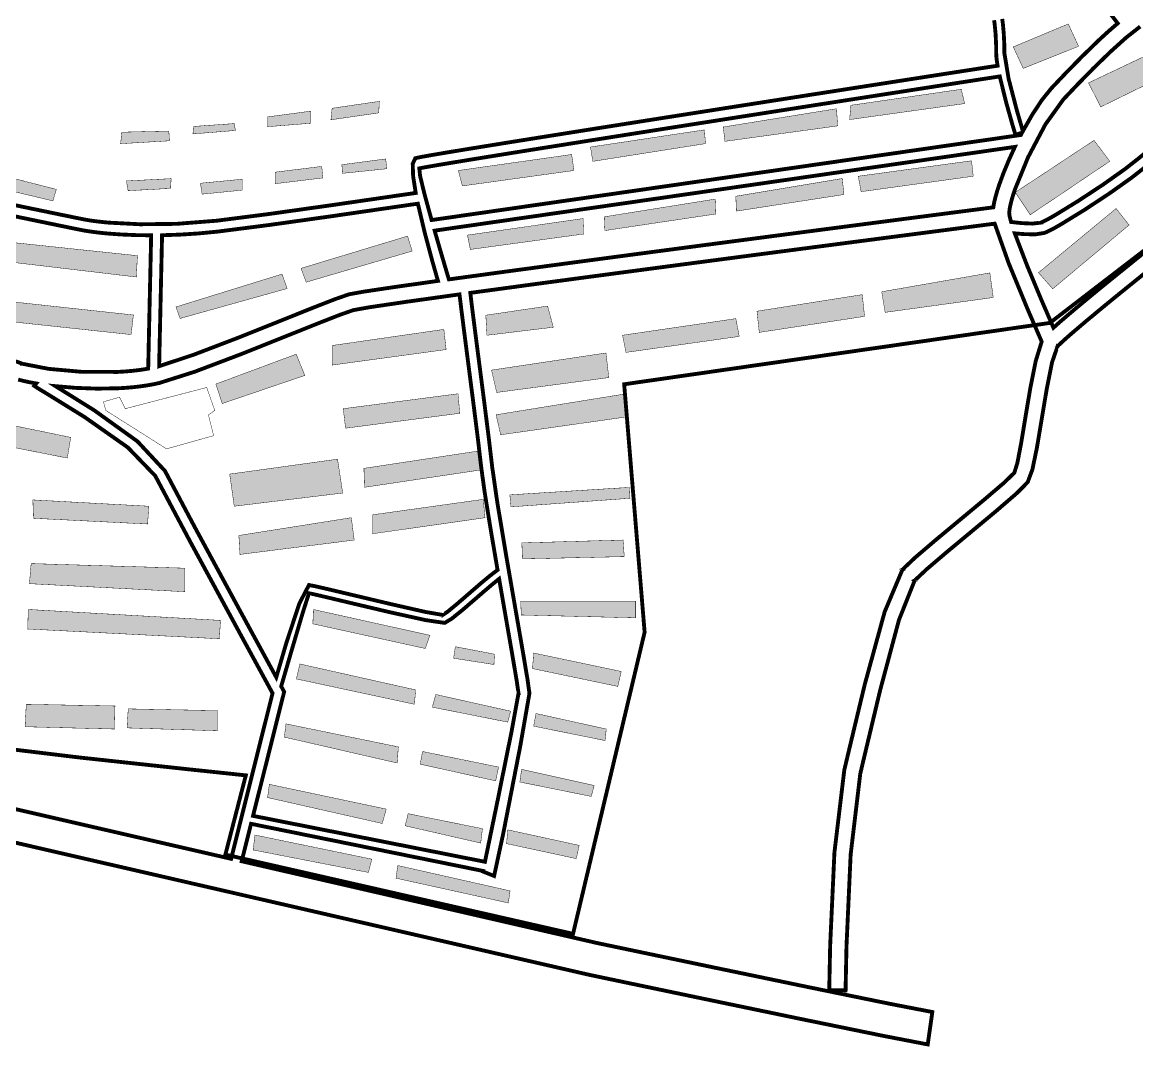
# Model space of a CAD drawing. Extents: x -14.6 to 30.8, y -26 to 29.
# Drawn here: x 15.05 to 23.08, y -18.11 to -10.74 of the extents above; entities that cross this region are included whole.
import ezdxf

# ---------------------------------------------------------------- set-up
doc = ezdxf.new("R2010")
doc.units = 0
doc.header["$LTSCALE"] = 0.000394
doc.linetypes.add('DASHED', pattern=[3e-06, 2e-06, -1e-06])
for name, color, linetype in [('CW_1001', 7, 'CONTINUOUS'), ('CW_1002', 7, 'CONTINUOUS'), ('CW_2001', 7, 'CONTINUOUS'), ('CW_2006', 7, 'CONTINUOUS'), ('CW_2007', 7, 'CONTINUOUS')]:
    doc.layers.add(name, color=color, linetype=linetype)

msp = doc.modelspace()

# ---------------------------------------------------------------- linework, layer by layer
at = {"layer": 'CW_1001', "color": 1, "linetype": 'DASHED', "const_width": 0.02778}
msp.add_lwpolyline([(24.437291, -11.372173), (22.449921, -12.899504), (19.386059, -13.341142), (19.533272, -15.126094), (19.018028, -17.29748), (16.515413, -16.727031), (16.662626, -16.156583), (16.249613, -16.112964), (15.468568, -16.028453), (15.006484, -15.972567)], dxfattribs=at)
at = {"layer": 'CW_1002', "color": 1, "linetype": 'CONTINUOUS', "const_width": 0.007874}
for points in [[(22.108894, -10.722618), (22.110442, -10.7335), (22.111756, -10.743661), (22.118357, -10.814528), (22.121957, -10.888047), (22.123051, -10.958433), (22.123165, -10.958433), (22.123165, -10.958693), (22.153445, -11.14193), (22.213258, -11.371946), (22.256067, -11.51885), (22.324297, -11.398941), (22.393807, -11.293518), (22.461472, -11.210008), (22.562708, -11.103284), (22.68035, -10.983154), (22.804803, -10.862213), (22.850249, -10.82018), (22.895058, -10.780222), (22.938811, -10.742913), (22.881393, -10.667901)], [(14.797602, -12.009598), (15.085206, -12.069367), (15.329663, -12.119989), (15.487815, -12.152311), (15.487992, -12.152346), (15.514204, -12.157259), (15.542255, -12.161881), (15.572024, -12.166169), (15.604105, -12.170184), (15.639357, -12.174009), (15.677717, -12.177614), (15.900816, -12.189277), (16.163443, -12.186285), (16.451917, -12.163756), (16.452744, -12.163661), (16.823276, -12.116159), (17.261213, -12.054543), (17.653504, -11.997484), (17.753266, -11.982892), (17.831997, -11.971444), (17.885638, -11.963815), (17.866837, -11.842044), (17.864114, -11.754283), (17.882335, -11.713961), (17.882795, -11.713807), (17.882917, -11.71376), (17.883224, -11.713606), (17.920054, -11.705489), (18.004247, -11.690372), (18.130921, -11.668992), (18.290819, -11.642742), (18.485409, -11.611241), (18.709614, -11.575272), (19.176355, -11.501033), (19.690609, -11.419831), (20.222022, -11.336335), (20.740243, -11.255211), (21.214917, -11.181127), (21.615691, -11.118749), (21.912213, -11.072746), (22.07413, -11.047783), (22.068747, -11.013654), (22.065315, -10.983699), (22.06411, -10.958693), (22.06411, -10.958433), (22.064224, -10.958433), (22.063155, -10.890854), (22.059631, -10.819831), (22.053165, -10.750811), (22.05172, -10.739398), (22.050319, -10.729169)], [(23.10073, -10.765665), (23.00012, -10.844802), (22.885543, -10.948024), (22.763179, -11.066953), (22.647228, -11.185377), (22.547283, -11.290748), (22.418117, -11.470353), (22.29329, -11.707083), (22.197614, -11.94163), (22.184874, -11.980821), (22.174345, -12.017223), (22.166209, -12.050402), (22.161225, -12.076194), (22.158561, -12.097649), (22.15837, -12.114354), (22.15839, -12.114354), (22.158413, -12.114638), (22.16062, -12.130146), (22.164902, -12.149594), (22.171106, -12.172669), (22.244376, -12.18073), (22.323907, -12.184472), (22.384858, -12.177528), (22.384843, -12.177484), (22.394587, -12.173601), (22.407942, -12.167309), (22.424626, -12.15878), (22.445977, -12.147282), (22.46947, -12.134118), (22.494846, -12.119453), (22.656, -12.020353), (22.834383, -11.902857), (22.992783, -11.790469), (22.992909, -11.790374), (23.081298, -11.721124)], [(23.129663, -11.782882), (23.039972, -11.853122), (23.039846, -11.853217), (22.878998, -11.967352), (22.697973, -12.086603), (22.534524, -12.187122), (22.50717, -12.20295), (22.482636, -12.216737), (22.461224, -12.228291), (22.440954, -12.238575), (22.423703, -12.246513), (22.409756, -12.251917), (22.409602, -12.251917), (22.409531, -12.251941), (22.348796, -12.261376), (22.272849, -12.260805), (22.197709, -12.254697), (22.286149, -12.485759), (22.390072, -12.735415), (22.475996, -12.934055), (22.498827, -12.913538), (22.524454, -12.89099), (22.552752, -12.866496), (22.637529, -12.794536), (22.735949, -12.712549), (22.845941, -12.622122), (23.248139, -12.296941)], [(15.006561, -13.175412), (15.05522, -13.193732), (15.055213, -13.193756), (15.055307, -13.193756), (15.243085, -13.230139), (15.483949, -13.251827), (15.742441, -13.252134), (15.791669, -13.249154), (15.839578, -13.245094), (15.885882, -13.239909), (15.91111, -13.236488), (15.935782, -13.232692), (15.959858, -13.22852), (15.981264, -12.268811), (15.869258, -12.267207), (15.765423, -12.262811), (15.670953, -12.256047), (15.633281, -12.252468), (15.596771, -12.248434), (15.561567, -12.243988), (15.528727, -12.239293), (15.499047, -12.234467), (15.472614, -12.229551), (15.472437, -12.229516), (15.326777, -12.199665), (15.079577, -12.148426), (14.78161, -12.086496)], [(23.322128, -12.388877), (22.920681, -12.713476), (22.808173, -12.805927), (22.710257, -12.887392), (22.629343, -12.956), (22.56917, -13.008423), (22.527338, -13.046584), (22.505858, -13.06889), (22.505913, -13.068925), (22.50589, -13.068961), (22.505543, -13.069307), (22.504992, -13.070079), (22.50489, -13.070004), (22.466784, -13.180744), (22.428011, -13.373813), (22.390039, -13.601091), (22.357189, -13.797143), (22.324512, -13.954867), (22.290465, -14.046567), (22.290441, -14.046598), (22.209844, -14.12755), (22.061039, -14.255976), (21.877445, -14.408705), (21.706752, -14.550517), (21.563604, -14.672615), (21.476756, -14.754283), (21.476693, -14.754315), (21.476713, -14.754331), (21.364274, -15.037121), (21.229363, -15.540872), (21.109016, -16.044839), (21.10081, -16.079904), (21.092975, -16.113339), (21.085535, -16.145016), (21.016373, -16.725788), (20.986329, -17.386775), (20.979768, -17.703626), (20.862122, -17.702705), (20.86882, -17.381612), (20.899612, -16.71067), (20.970654, -16.11826), (20.978093, -16.086583), (20.985928, -16.053148), (20.994134, -16.018083), (21.118138, -15.500861), (21.261089, -14.979392), (21.389051, -14.675433), (21.389114, -14.675402), (21.389094, -14.675386), (21.481093, -14.588275), (21.628197, -14.462464), (21.80224, -14.317815), (21.980032, -14.17009), (22.122205, -14.048559), (22.194472, -13.978315), (22.194496, -13.978283), (22.216722, -13.906172), (22.243667, -13.764134), (22.273772, -13.582177), (22.309723, -13.367364), (22.348592, -13.17373), (22.391417, -13.034075), (22.292297, -12.805636), (22.154059, -12.470003), (22.05322, -12.184795), (21.86724, -12.208901), (21.570014, -12.24751), (21.18421, -12.297758), (20.732494, -12.35678), (20.237531, -12.421712), (19.721988, -12.48969), (19.208531, -12.557848), (18.719826, -12.623322), (18.278539, -12.683248), (18.278539, -12.683248), (18.291947, -12.794235), (18.31303, -12.959824), (18.338945, -13.160417), (18.377363, -13.458225), (18.412154, -13.73377), (18.435921, -13.935756), (18.435921, -13.935909), (18.436024, -13.93687), (18.436039, -13.93687), (18.472821, -14.191544), (18.536726, -14.574312), (18.608862, -14.990551), (18.656621, -15.265691), (18.690901, -15.469976), (18.704067, -15.566079), (18.70422, -15.566079), (18.70422, -15.566126), (18.638269, -15.945294), (18.515787, -16.574494), (18.449835, -16.880941), (18.369323, -16.848795), (18.370146, -16.844807), (16.700232, -16.505496), (16.632642, -16.774933), (17.255525, -16.91835), (17.848894, -17.054923), (18.375689, -17.176141), (18.798853, -17.273493), (19.081325, -17.338466), (19.186047, -17.362551), (19.186043, -17.362571), (19.452467, -17.418518), (20.025, -17.53832), (20.706142, -17.679918), (21.298397, -17.801254), (21.604264, -17.860268), (21.571043, -18.093717), (21.253427, -18.032469), (20.642603, -17.907338), (19.947058, -17.762736), (19.375279, -17.643078), (19.135756, -17.592776), (19.133449, -17.592315), (19.041479, -17.571163), (18.792196, -17.51382), (18.415806, -17.427222), (17.942514, -17.318306), (17.402525, -17.194007), (16.826045, -17.06126), (16.243278, -16.927002), (15.684431, -16.798168), (15.179708, -16.681694), (14.759315, -16.584516)], [(14.87053, -16.368632), (15.352809, -16.479985), (15.928339, -16.612683), (16.556854, -16.75748), (16.855087, -15.56548), (16.62593, -15.144996), (16.260164, -14.470186), (16.010575, -14.000224), (16.010484, -14.000043), (15.813405, -13.796003), (15.500519, -13.576137), (15.228091, -13.407591), (15.186149, -13.382254), (15.1562, -13.363647), (15.139563, -13.352079), (15.153512, -13.335303), (15.106199, -13.326541), (15.062856, -13.317164), (15.023937, -13.307252)]]:
    msp.add_lwpolyline(points, dxfattribs=at)
for points in [[(22.202409, -11.54476), (22.181869, -11.475867), (22.136432, -11.314307), (22.089516, -11.124945), (21.934272, -11.148856), (21.640992, -11.194335), (21.240737, -11.256608), (20.764565, -11.330902), (20.243538, -11.41244), (19.708715, -11.49645), (19.191156, -11.578155), (18.721921, -11.652783), (18.501442, -11.688161), (18.307094, -11.719641), (18.143535, -11.746504), (18.024276, -11.766486), (17.945424, -11.780196), (17.911496, -11.786921), (17.917421, -11.84338), (17.950581, -11.97895), (17.999886, -12.15889), (22.24152, -11.546488), (22.24437, -11.541016), (22.247228, -11.535554), (22.250094, -11.530102)], [(22.198795, -11.632071), (18.021551, -12.235181), (18.061395, -12.37298), (18.097144, -12.494572), (18.12435, -12.586028), (18.518677, -12.532042), (18.962151, -12.472255), (19.43614, -12.409019), (19.92201, -12.344686), (20.401127, -12.28161), (20.854861, -12.222144), (21.264576, -12.16864), (21.61164, -12.123453), (21.87742, -12.088934), (22.043283, -12.067437), (22.045326, -12.054018), (22.047861, -12.040028), (22.05087, -12.025488), (22.060004, -11.988201), (22.071769, -11.947477), (22.085961, -11.903795), (22.117526, -11.818005), (22.155558, -11.726425)], [(16.059748, -12.268118), (16.03872, -13.210815), (16.285734, -13.129074), (16.607551, -13.005995), (16.941654, -12.872362), (17.142241, -12.791856), (17.302498, -12.729333), (17.404492, -12.693748), (17.404575, -12.693724), (17.507422, -12.67503), (17.728005, -12.641896), (18.045744, -12.596929), (18.003336, -12.448079), (17.95063, -12.250309), (17.901217, -12.04111), (17.848498, -12.048544), (17.768248, -12.060187), (17.664882, -12.075303), (17.272186, -12.132419), (16.833498, -12.194133), (16.461665, -12.241787), (16.460839, -12.241882), (16.32266, -12.255277), (16.188507, -12.263857)], [(16.88176, -15.450598), (16.955632, -15.199222), (17.048141, -14.919104), (17.117134, -14.786551), (17.117193, -14.786551), (17.117425, -14.786665), (17.164616, -14.795632), (17.266564, -14.819138), (17.406744, -14.852508), (17.697186, -14.921468), (17.955624, -14.980192), (18.080283, -15.001772), (18.080378, -15.001748), (18.080398, -15.001823), (18.118521, -14.975894), (18.18846, -14.917769), (18.275004, -14.842937), (18.349953, -14.778126), (18.418869, -14.720504), (18.47478, -14.678087), (18.423453, -14.376413), (18.381962, -14.119447), (18.357913, -13.945177), (18.357913, -13.945024), (18.357811, -13.944063), (18.357795, -13.944063), (18.333798, -13.73971), (18.299184, -13.465311), (18.261126, -13.17026), (18.235465, -12.971672), (18.214424, -12.806669), (18.200705, -12.693937), (17.821941, -12.746873), (17.557829, -12.785836), (17.436874, -12.80722), (17.436791, -12.807244), (17.338784, -12.84157), (17.182259, -12.902719), (16.98548, -12.981709), (16.63253, -13.122743), (16.294411, -13.251038), (16.04139, -13.331524), (16.041193, -13.331571), (15.996231, -13.341351), (15.94929, -13.349688), (15.900646, -13.356634), (15.850584, -13.362266), (15.799607, -13.36663), (15.747976, -13.36978), (15.593528, -13.372672), (15.439442, -13.367195), (15.292673, -13.354673), (15.573251, -13.529856), (15.883175, -13.752776), (16.08061, -13.96498), (16.080701, -13.965161), (16.293385, -14.366489), (16.620803, -14.971357)], [(16.714614, -16.448165), (18.383882, -16.778843), (18.470627, -16.359152), (18.574898, -15.84383), (18.62548, -15.566126), (18.62548, -15.566079), (18.625634, -15.566079), (18.612606, -15.476346), (18.578656, -15.276016), (18.53135, -15.00378), (18.516416, -14.918056), (18.50118, -14.830496), (18.485823, -14.74198), (18.436718, -14.781654), (18.377481, -14.832035), (18.313531, -14.887457), (18.221288, -14.966929), (18.143913, -15.029321), (18.094795, -15.058843), (18.094677, -15.058961), (18.094583, -15.058984), (17.957953, -15.039239), (17.690437, -14.980075), (17.39313, -14.90972), (17.257504, -14.87738), (17.159827, -14.854484), (17.117193, -14.8455), (17.117193, -14.845606), (17.117134, -14.845606), (17.071968, -14.9873), (16.986251, -15.277876), (16.917224, -15.515583), (16.931331, -15.541409), (16.938677, -15.554854), (16.935024, -15.569555)]]:
    msp.add_lwpolyline(points, close=True, dxfattribs=at)
at = {"layer": 'CW_2001', "color": 1, "linetype": 'CONTINUOUS', "const_width": 0.003}
for points in [[(22.728567, -11.171496), (24.089197, -10.525197), (24.18274, -10.675433), (22.816441, -11.344409)], [(21.017472, -11.332693), (21.812268, -11.217386), (21.836976, -11.320339), (21.009236, -11.435646)], [(17.283709, -11.354118), (17.623654, -11.30437), (17.619508, -11.387283), (17.275417, -11.437031)], [(16.819394, -11.416303), (17.130319, -11.374846), (17.130319, -11.461906), (16.819394, -11.48678)], [(20.099134, -11.489181), (20.111488, -11.592134), (20.922756, -11.480945), (20.91452, -11.357402)], [(16.286173, -11.485071), (16.579398, -11.464421), (16.587657, -11.51398), (16.282043, -11.53876)], [(15.769933, -11.52637), (15.761673, -11.608969), (16.112717, -11.588319), (16.108587, -11.51811)], [(19.143732, -11.633315), (19.963236, -11.509772), (19.971472, -11.608606), (19.160205, -11.736268)], [(22.201323, -11.959528), (22.768252, -11.585354), (22.881638, -11.735591), (22.309039, -12.121102)], [(18.192449, -11.802157), (19.007835, -11.68685), (19.024307, -11.802157), (18.221276, -11.913346)], [(16.873287, -11.814287), (17.209087, -11.772831), (17.217378, -11.855744), (16.873287, -11.897201)], [(17.354185, -11.760394), (17.669256, -11.718937), (17.677547, -11.789413), (17.358331, -11.822579)], [(21.071008, -11.843339), (21.886394, -11.73215), (21.898748, -11.843339), (21.091598, -11.954528)], [(14.942067, -11.846717), (15.298764, -11.937965), (15.273878, -12.020917), (14.925476, -11.937965)], [(15.802972, -11.877413), (16.125106, -11.860894), (16.120976, -11.931102), (15.815362, -11.947622)], [(16.335732, -11.893933), (16.348122, -11.972402), (16.637217, -11.943492), (16.637217, -11.865024)], [(20.189732, -11.987472), (20.955701, -11.859811), (20.968055, -11.975118), (20.19385, -12.094543)], [(19.242567, -12.135724), (20.04148, -12.008063), (20.045598, -12.115134), (19.246685, -12.234559)], [(22.368567, -12.537795), (22.926992, -12.075748), (23.020535, -12.194803), (22.470614, -12.654016)], [(18.258339, -12.267504), (19.090197, -12.148079), (19.094315, -12.259268), (18.278929, -12.370457)], [(17.059843, -12.506614), (17.826791, -12.274457), (17.859957, -12.382244), (17.097154, -12.60611)], [(14.899949, -12.311768), (15.882472, -12.415409), (15.874181, -12.568799), (14.895803, -12.45272)], [(16.160232, -12.784374), (16.923035, -12.548071), (16.960346, -12.651713), (16.189252, -12.867287)], [(21.23985, -12.675197), (22.018173, -12.539299), (22.042882, -12.716378), (21.264559, -12.823449)], [(14.862638, -12.734626), (15.853453, -12.842413), (15.83687, -12.983366), (14.870929, -12.879724)], [(20.342102, -12.815213), (21.099835, -12.695787), (21.116307, -12.852276), (20.358575, -12.967583)], [(18.390118, -12.844039), (18.834874, -12.77815), (18.876055, -12.93052), (18.398354, -12.988173)], [(19.374346, -12.988173), (20.189732, -12.868748), (20.214441, -12.996409), (19.399055, -13.111717)], [(17.283709, -13.062134), (18.087969, -12.946055), (18.104551, -13.091154), (17.283709, -13.203087)], [(16.44724, -13.339406), (17.025429, -13.12465), (17.087378, -13.277457), (16.492669, -13.479823)], [(18.431299, -13.239378), (19.254921, -13.115835), (19.275512, -13.292913), (18.468362, -13.399984)], [(15.753413, -13.434394), (15.794713, -13.516992), (16.381161, -13.364185), (16.43898, -13.529382), (16.393551, -13.562421), (16.43072, -13.711098), (16.092067, -13.806087), (15.654295, -13.529382), (15.637776, -13.467433)], [(17.364083, -13.516992), (18.190067, -13.409614), (18.202457, -13.550031), (17.380602, -13.657409)], [(18.464244, -13.560591), (19.382583, -13.412339), (19.394937, -13.577063), (18.497189, -13.704724)], [(14.460748, -13.529382), (15.40237, -13.723488), (15.377591, -13.872165), (14.415319, -13.682189)], [(17.51276, -13.946504), (18.330484, -13.822606), (18.347004, -13.958894), (17.51689, -14.082791)], [(16.546358, -13.987803), (17.322783, -13.880425), (17.359953, -14.124091), (16.579398, -14.219079)], [(18.563079, -14.137126), (19.423764, -14.083591), (19.427882, -14.161835), (18.571315, -14.223606)], [(15.129795, -14.17365), (15.964039, -14.219079), (15.95578, -14.347106), (15.133925, -14.305807)], [(17.574709, -14.281028), (18.371783, -14.16952), (18.384173, -14.301677), (17.574709, -14.417315)], [(16.612437, -14.429705), (17.421902, -14.301677), (17.442551, -14.462744), (16.620697, -14.565992)], [(18.649559, -14.483047), (19.378465, -14.462457), (19.386701, -14.581882), (18.653677, -14.598354)], [(16.224224, -14.66511), (16.224224, -14.834437), (15.105016, -14.776618), (15.117406, -14.632071)], [(18.641323, -14.903094), (19.469063, -14.903094), (19.469063, -15.02252), (18.645441, -15.001929)], [(15.096756, -14.962465), (16.48028, -15.040933), (16.47202, -15.173091), (15.092626, -15.102882)], [(17.149327, -14.962465), (17.987701, -15.148311), (17.954661, -15.243299), (17.145197, -15.065713)], [(18.170882, -15.230319), (18.452787, -15.284213), (18.448642, -15.358835), (18.158445, -15.313232)], [(18.734693, -15.275921), (19.364835, -15.408583), (19.339961, -15.51637), (18.726402, -15.387854)], [(17.051551, -15.354689), (17.884831, -15.541244), (17.876539, -15.644886), (17.026677, -15.462476)], [(18.029929, -15.574409), (18.568866, -15.694634), (18.548138, -15.773402), (18.005055, -15.665614)], [(15.082358, -15.644886), (15.720791, -15.657323), (15.716646, -15.82315), (15.074067, -15.806567)], [(15.816142, -15.678051), (16.45872, -15.690488), (16.45872, -15.835587), (15.80785, -15.814858)], [(18.751276, -15.711217), (19.257047, -15.82315), (19.248756, -15.906063), (18.734693, -15.802421)], [(16.952055, -15.785839), (17.760461, -15.951665), (17.752169, -16.067744), (16.939618, -15.881189)], [(17.934579, -15.984831), (18.481807, -16.096764), (18.461079, -16.19626), (17.917996, -16.076035)], [(18.647634, -16.113346), (19.169988, -16.229425), (19.14926, -16.308193), (18.635197, -16.204551)], [(16.831831, -16.221134), (17.673402, -16.399398), (17.644382, -16.503039), (16.819394, -16.316484)], [(17.830937, -16.432563), (18.365728, -16.54035), (18.353291, -16.643992), (17.810209, -16.519622)], [(16.728189, -16.585953), (17.56976, -16.760071), (17.544886, -16.855421), (16.715752, -16.69374)], [(18.548138, -16.548642), (19.062201, -16.660575), (19.041472, -16.755925), (18.539846, -16.648138)], [(17.756315, -16.805673), (18.56472, -16.988083), (18.552283, -17.075142), (17.743878, -16.896878)]]:
    msp.add_lwpolyline(points, close=True, dxfattribs=at)
at = {"layer": 'CW_2001', "color": 1, "linetype": 'CONTINUOUS'}
for points in [[(22.728567, -11.171496), (24.089197, -10.525197), (22.816441, -11.344409), (24.18274, -10.675433)], [(21.017472, -11.332693), (21.812268, -11.217386), (21.009236, -11.435646), (21.836976, -11.320339)], [(17.283709, -11.354118), (17.623654, -11.30437), (17.275417, -11.437031), (17.619508, -11.387283)], [(16.819394, -11.416303), (17.130319, -11.374846), (16.819394, -11.48678), (17.130319, -11.461906)], [(20.099134, -11.489181), (20.111488, -11.592134), (20.91452, -11.357402), (20.922756, -11.480945)], [(16.286173, -11.485071), (16.579398, -11.464421), (16.282043, -11.53876), (16.587657, -11.51398)], [(15.769933, -11.52637), (15.761673, -11.608969), (16.108587, -11.51811), (16.112717, -11.588319)], [(19.143732, -11.633315), (19.963236, -11.509772), (19.160205, -11.736268), (19.971472, -11.608606)], [(22.201323, -11.959528), (22.768252, -11.585354), (22.309039, -12.121102), (22.881638, -11.735591)], [(18.192449, -11.802157), (19.007835, -11.68685), (18.221276, -11.913346), (19.024307, -11.802157)], [(16.873287, -11.814287), (17.209087, -11.772831), (16.873287, -11.897201), (17.217378, -11.855744)], [(17.354185, -11.760394), (17.669256, -11.718937), (17.358331, -11.822579), (17.677547, -11.789413)], [(21.071008, -11.843339), (21.886394, -11.73215), (21.091598, -11.954528), (21.898748, -11.843339)], [(14.942067, -11.846717), (15.298764, -11.937965), (14.925476, -11.937965), (15.273878, -12.020917)], [(15.802972, -11.877413), (16.125106, -11.860894), (15.815362, -11.947622), (16.120976, -11.931102)], [(16.335732, -11.893933), (16.348122, -11.972402), (16.637217, -11.865024), (16.637217, -11.943492)], [(20.189732, -11.987472), (20.955701, -11.859811), (20.19385, -12.094543), (20.968055, -11.975118)], [(19.242567, -12.135724), (20.04148, -12.008063), (19.246685, -12.234559), (20.045598, -12.115134)], [(22.368567, -12.537795), (22.926992, -12.075748), (22.470614, -12.654016), (23.020535, -12.194803)], [(18.258339, -12.267504), (19.090197, -12.148079), (18.278929, -12.370457), (19.094315, -12.259268)], [(14.899949, -12.311768), (15.882472, -12.415409), (14.895803, -12.45272), (15.874181, -12.568799)], [(17.059843, -12.506614), (17.826791, -12.274457), (17.097154, -12.60611), (17.859957, -12.382244)], [(16.160232, -12.784374), (16.923035, -12.548071), (16.189252, -12.867287), (16.960346, -12.651713)], [(21.23985, -12.675197), (22.018173, -12.539299), (21.264559, -12.823449), (22.042882, -12.716378)], [(14.862638, -12.734626), (15.853453, -12.842413), (14.870929, -12.879724), (15.83687, -12.983366)], [(20.342102, -12.815213), (21.099835, -12.695787), (20.358575, -12.967583), (21.116307, -12.852276)], [(18.390118, -12.844039), (18.834874, -12.77815), (18.398354, -12.988173), (18.876055, -12.93052)], [(19.374346, -12.988173), (20.189732, -12.868748), (19.399055, -13.111717), (20.214441, -12.996409)], [(17.283709, -13.062134), (18.087969, -12.946055), (17.283709, -13.203087), (18.104551, -13.091154)], [(16.44724, -13.339406), (17.025429, -13.12465), (16.492669, -13.479823), (17.087378, -13.277457)], [(18.431299, -13.239378), (19.254921, -13.115835), (18.468362, -13.399984), (19.275512, -13.292913)], [(17.364083, -13.516992), (18.190067, -13.409614), (17.380602, -13.657409), (18.202457, -13.550031)], [(18.464244, -13.560591), (19.382583, -13.412339), (18.497189, -13.704724), (19.394937, -13.577063)], [(14.460748, -13.529382), (15.40237, -13.723488), (14.415319, -13.682189), (15.377591, -13.872165)], [(17.51276, -13.946504), (18.330484, -13.822606), (17.51689, -14.082791), (18.347004, -13.958894)], [(16.546358, -13.987803), (17.322783, -13.880425), (16.579398, -14.219079), (17.359953, -14.124091)], [(18.563079, -14.137126), (19.423764, -14.083591), (18.571315, -14.223606), (19.427882, -14.161835)], [(15.129795, -14.17365), (15.964039, -14.219079), (15.133925, -14.305807), (15.95578, -14.347106)], [(17.574709, -14.281028), (18.371783, -14.16952), (17.574709, -14.417315), (18.384173, -14.301677)], [(16.612437, -14.429705), (17.421902, -14.301677), (16.620697, -14.565992), (17.442551, -14.462744)], [(18.649559, -14.483047), (19.378465, -14.462457), (18.653677, -14.598354), (19.386701, -14.581882)], [(16.224224, -14.66511), (16.224224, -14.834437), (15.117406, -14.632071), (15.105016, -14.776618)], [(18.641323, -14.903094), (19.469063, -14.903094), (18.645441, -15.001929), (19.469063, -15.02252)], [(15.096756, -14.962465), (16.48028, -15.040933), (15.092626, -15.102882), (16.47202, -15.173091)], [(17.149327, -14.962465), (17.987701, -15.148311), (17.145197, -15.065713), (17.954661, -15.243299)], [(18.170882, -15.230319), (18.452787, -15.284213), (18.158445, -15.313232), (18.448642, -15.358835)], [(18.734693, -15.275921), (19.364835, -15.408583), (18.726402, -15.387854), (19.339961, -15.51637)], [(17.051551, -15.354689), (17.884831, -15.541244), (17.026677, -15.462476), (17.876539, -15.644886)], [(18.029929, -15.574409), (18.568866, -15.694634), (18.005055, -15.665614), (18.548138, -15.773402)], [(15.082358, -15.644886), (15.720791, -15.657323), (15.074067, -15.806567), (15.716646, -15.82315)], [(15.816142, -15.678051), (16.45872, -15.690488), (15.80785, -15.814858), (16.45872, -15.835587)], [(18.751276, -15.711217), (19.257047, -15.82315), (18.734693, -15.802421), (19.248756, -15.906063)], [(16.952055, -15.785839), (17.760461, -15.951665), (16.939618, -15.881189), (17.752169, -16.067744)], [(17.934579, -15.984831), (18.481807, -16.096764), (17.917996, -16.076035), (18.461079, -16.19626)], [(18.647634, -16.113346), (19.169988, -16.229425), (18.635197, -16.204551), (19.14926, -16.308193)], [(16.831831, -16.221134), (17.673402, -16.399398), (16.819394, -16.316484), (17.644382, -16.503039)], [(17.830937, -16.432563), (18.365728, -16.54035), (17.810209, -16.519622), (18.353291, -16.643992)], [(16.728189, -16.585953), (17.56976, -16.760071), (16.715752, -16.69374), (17.544886, -16.855421)], [(18.548138, -16.548642), (19.062201, -16.660575), (18.539846, -16.648138), (19.041472, -16.755925)], [(17.756315, -16.805673), (18.56472, -16.988083), (17.743878, -16.896878), (18.552283, -17.075142)]]:
    msp.add_solid(points, dxfattribs=at)
at = {"layer": 'CW_2006', "color": 1, "linetype": 'CONTINUOUS', "const_width": 0.003}
msp.add_lwpolyline([(22.186748, -10.912421), (22.258594, -11.067), (22.657016, -10.908067), (22.582992, -10.746957)], close=True, dxfattribs=at)
at = {"layer": 'CW_2006', "color": 4, "linetype": 'CONTINUOUS'}
msp.add_solid([(22.186748, -10.912421), (22.258594, -11.067), (22.582992, -10.746957), (22.657016, -10.908067)], dxfattribs=at)
at = {"layer": 'CW_2007', "color": 2, "linetype": 'CONTINUOUS', "const_width": 0.02778}
for points in [[(22.107102, -10.710984), (22.108894, -10.722618), (22.110442, -10.7335), (22.111756, -10.743661), (22.118357, -10.814528), (22.121957, -10.888047), (22.123051, -10.958433), (22.123165, -10.958433), (22.123165, -10.958693), (22.153445, -11.14193), (22.213258, -11.371946), (22.256067, -11.51885), (22.324297, -11.398941), (22.393807, -11.293518), (22.461472, -11.210008), (22.562708, -11.103284), (22.68035, -10.983154), (22.804803, -10.862213), (22.850249, -10.82018), (22.895058, -10.780222), (22.938811, -10.742913), (22.881393, -10.667901)], [(14.797602, -12.009598), (15.085206, -12.069367), (15.329663, -12.119989), (15.487815, -12.152311), (15.487992, -12.152346), (15.514204, -12.157259), (15.542255, -12.161881), (15.572024, -12.166169), (15.604105, -12.170184), (15.639357, -12.174009), (15.677717, -12.177614), (15.900816, -12.189277), (16.163443, -12.186285), (16.451917, -12.163756), (16.452744, -12.163661), (16.823276, -12.116159), (17.261213, -12.054543), (17.653504, -11.997484), (17.753266, -11.982892), (17.831997, -11.971444), (17.885638, -11.963815), (17.866837, -11.842044), (17.864114, -11.754283), (17.882335, -11.713961), (17.882795, -11.713807), (17.882917, -11.71376), (17.883224, -11.713606), (17.920054, -11.705489), (18.004247, -11.690372), (18.130921, -11.668992), (18.290819, -11.642742), (18.485409, -11.611241), (18.709614, -11.575272), (19.176355, -11.501033), (19.690609, -11.419831), (20.222022, -11.336335), (20.740243, -11.255211), (21.214917, -11.181127), (21.615691, -11.118749), (21.912213, -11.072746), (22.07413, -11.047783), (22.068747, -11.013654), (22.065315, -10.983699), (22.06411, -10.958693), (22.06411, -10.958433), (22.064224, -10.958433), (22.063155, -10.890854), (22.059631, -10.819831), (22.053165, -10.750811), (22.05172, -10.739398), (22.050319, -10.729169), (22.048969, -10.720213)], [(23.10073, -10.765665), (23.00012, -10.844802), (22.885543, -10.948024), (22.763179, -11.066953), (22.647228, -11.185377), (22.547283, -11.290748), (22.418117, -11.470353), (22.29329, -11.707083), (22.197614, -11.94163), (22.184874, -11.980821), (22.174345, -12.017223), (22.166209, -12.050402), (22.161225, -12.076194), (22.158561, -12.097649), (22.15837, -12.114354), (22.15839, -12.114354), (22.158413, -12.114638), (22.16062, -12.130146), (22.164902, -12.149594), (22.171106, -12.172669), (22.244376, -12.18073), (22.323907, -12.184472), (22.384858, -12.177528), (22.384843, -12.177484), (22.394587, -12.173601), (22.407942, -12.167309), (22.424626, -12.15878), (22.445977, -12.147282), (22.46947, -12.134118), (22.494846, -12.119453), (22.656, -12.020353), (22.834383, -11.902857), (22.992783, -11.790469), (22.992909, -11.790374), (23.081298, -11.721124), (23.201527, -11.623411)], [(23.129663, -11.782882), (23.039972, -11.853122), (23.039846, -11.853217), (22.878998, -11.967352), (22.697973, -12.086603), (22.534524, -12.187122), (22.50717, -12.20295), (22.482636, -12.216737), (22.461224, -12.228291), (22.440954, -12.238575), (22.423703, -12.246513), (22.409756, -12.251917), (22.409602, -12.251917), (22.409531, -12.251941), (22.348796, -12.261376), (22.272849, -12.260805), (22.197709, -12.254697), (22.286149, -12.485759), (22.390072, -12.735415), (22.475996, -12.934055), (22.498827, -12.913538), (22.524454, -12.89099), (22.552752, -12.866496), (22.637529, -12.794536), (22.735949, -12.712549), (22.845941, -12.622122), (23.248139, -12.296941)], [(15.006561, -13.175412), (15.05522, -13.193732), (15.055213, -13.193756), (15.055307, -13.193756), (15.243085, -13.230139), (15.483949, -13.251827), (15.742441, -13.252134), (15.791669, -13.249154), (15.839578, -13.245094), (15.885882, -13.239909), (15.91111, -13.236488), (15.935782, -13.232692), (15.959858, -13.22852), (15.981264, -12.268811), (15.869258, -12.267207), (15.765423, -12.262811), (15.670953, -12.256047), (15.633281, -12.252468), (15.596771, -12.248434), (15.561567, -12.243988), (15.528727, -12.239293), (15.499047, -12.234467), (15.472614, -12.229551), (15.472437, -12.229516), (15.326777, -12.199665), (15.079577, -12.148426), (14.78161, -12.086496)], [(23.322128, -12.388877), (22.920681, -12.713476), (22.808173, -12.805927), (22.710257, -12.887392), (22.629343, -12.956), (22.56917, -13.008423), (22.527338, -13.046584), (22.505858, -13.06889), (22.505913, -13.068925), (22.50589, -13.068961), (22.505543, -13.069307), (22.504992, -13.070079), (22.50489, -13.070004), (22.466784, -13.180744), (22.428011, -13.373813), (22.390039, -13.601091), (22.357189, -13.797143), (22.324512, -13.954867), (22.290465, -14.046567), (22.290441, -14.046598), (22.209844, -14.12755), (22.061039, -14.255976), (21.877445, -14.408705), (21.706752, -14.550517), (21.563604, -14.672615), (21.476756, -14.754283), (21.476693, -14.754315), (21.476713, -14.754331), (21.364274, -15.037121), (21.229363, -15.540872), (21.109016, -16.044839), (21.10081, -16.079904), (21.092975, -16.113339), (21.085535, -16.145016), (21.016373, -16.725788), (20.986329, -17.386775), (20.979768, -17.703626), (20.862122, -17.702705), (20.86882, -17.381612), (20.899612, -16.71067), (20.970654, -16.11826), (20.978093, -16.086583), (20.985928, -16.053148), (20.994134, -16.018083), (21.118138, -15.500861), (21.261089, -14.979392), (21.389051, -14.675433), (21.389114, -14.675402), (21.389094, -14.675386), (21.481093, -14.588275), (21.628197, -14.462464), (21.80224, -14.317815), (21.980032, -14.17009), (22.122205, -14.048559), (22.194472, -13.978315), (22.194496, -13.978283), (22.216722, -13.906172), (22.243667, -13.764134), (22.273772, -13.582177), (22.309723, -13.367364), (22.348592, -13.17373), (22.391417, -13.034075), (22.292297, -12.805636), (22.154059, -12.470003), (22.05322, -12.184795), (21.86724, -12.208901), (21.570014, -12.24751), (21.18421, -12.297758), (20.732494, -12.35678), (20.237531, -12.421712), (19.721988, -12.48969), (19.208531, -12.557848), (18.719826, -12.623322), (18.278539, -12.683248), (18.278539, -12.683248), (18.291947, -12.794235), (18.31303, -12.959824), (18.338945, -13.160417), (18.377363, -13.458225), (18.412154, -13.73377), (18.435921, -13.935756), (18.435921, -13.935909), (18.436024, -13.93687), (18.436039, -13.93687), (18.472821, -14.191544), (18.536726, -14.574312), (18.608862, -14.990551), (18.656621, -15.265691), (18.690901, -15.469976), (18.704067, -15.566079), (18.70422, -15.566079), (18.70422, -15.566126), (18.638269, -15.945294), (18.515787, -16.574494), (18.449835, -16.880941), (18.369323, -16.848795), (18.370146, -16.844807), (16.700232, -16.505496), (16.632642, -16.774933), (17.255525, -16.91835), (17.848894, -17.054923), (18.375689, -17.176141), (18.798853, -17.273493), (19.081325, -17.338466), (19.186047, -17.362551), (19.186043, -17.362571), (19.452467, -17.418518), (20.025, -17.53832), (20.706142, -17.679918), (21.298397, -17.801254), (21.604264, -17.860268), (21.571043, -18.093717), (21.253427, -18.032469), (20.642603, -17.907338), (19.947058, -17.762736), (19.375279, -17.643078), (19.135756, -17.592776), (19.133449, -17.592315), (19.041479, -17.571163), (18.792196, -17.51382), (18.415806, -17.427222), (17.942514, -17.318306), (17.402525, -17.194007), (16.826045, -17.06126), (16.243278, -16.927002), (15.684431, -16.798168), (15.179708, -16.681694), (14.759315, -16.584516)], [(14.87053, -16.368632), (15.352809, -16.479985), (15.928339, -16.612683), (16.556854, -16.75748), (16.855087, -15.56548), (16.62593, -15.144996), (16.260164, -14.470186), (16.010575, -14.000224), (16.010484, -14.000043), (15.813405, -13.796003), (15.500519, -13.576137), (15.228091, -13.407591), (15.186149, -13.382254), (15.1562, -13.363647), (15.139563, -13.352079), (15.153512, -13.335303), (15.106199, -13.326541), (15.062856, -13.317164), (15.023937, -13.307252)]]:
    msp.add_lwpolyline(points, dxfattribs=at)
for points in [[(22.202409, -11.54476), (22.181869, -11.475867), (22.136432, -11.314307), (22.089516, -11.124945), (21.934272, -11.148856), (21.640992, -11.194335), (21.240737, -11.256608), (20.764565, -11.330902), (20.243538, -11.41244), (19.708715, -11.49645), (19.191156, -11.578155), (18.721921, -11.652783), (18.501442, -11.688161), (18.307094, -11.719641), (18.143535, -11.746504), (18.024276, -11.766486), (17.945424, -11.780196), (17.911496, -11.786921), (17.917421, -11.84338), (17.950581, -11.97895), (17.999886, -12.15889), (22.24152, -11.546488), (22.24437, -11.541016), (22.247228, -11.535554), (22.250094, -11.530102)], [(22.198795, -11.632071), (18.021551, -12.235181), (18.061395, -12.37298), (18.097144, -12.494572), (18.12435, -12.586028), (18.518677, -12.532042), (18.962151, -12.472255), (19.43614, -12.409019), (19.92201, -12.344686), (20.401127, -12.28161), (20.854861, -12.222144), (21.264576, -12.16864), (21.61164, -12.123453), (21.87742, -12.088934), (22.043283, -12.067437), (22.045326, -12.054018), (22.047861, -12.040028), (22.05087, -12.025488), (22.060004, -11.988201), (22.071769, -11.947477), (22.085961, -11.903795), (22.117526, -11.818005), (22.155558, -11.726425)], [(16.059748, -12.268118), (16.03872, -13.210815), (16.285734, -13.129074), (16.607551, -13.005995), (16.941654, -12.872362), (17.142241, -12.791856), (17.302498, -12.729333), (17.404492, -12.693748), (17.404575, -12.693724), (17.507422, -12.67503), (17.728005, -12.641896), (18.045744, -12.596929), (18.003336, -12.448079), (17.95063, -12.250309), (17.901217, -12.04111), (17.848498, -12.048544), (17.768248, -12.060187), (17.664882, -12.075303), (17.272186, -12.132419), (16.833498, -12.194133), (16.461665, -12.241787), (16.460839, -12.241882), (16.32266, -12.255277), (16.188507, -12.263857)], [(16.88176, -15.450598), (16.955632, -15.199222), (17.048141, -14.919104), (17.117134, -14.786551), (17.117193, -14.786551), (17.117425, -14.786665), (17.164616, -14.795632), (17.266564, -14.819138), (17.406744, -14.852508), (17.697186, -14.921468), (17.955624, -14.980192), (18.080283, -15.001772), (18.080378, -15.001748), (18.080398, -15.001823), (18.118521, -14.975894), (18.18846, -14.917769), (18.275004, -14.842937), (18.349953, -14.778126), (18.418869, -14.720504), (18.47478, -14.678087), (18.423453, -14.376413), (18.381962, -14.119447), (18.357913, -13.945177), (18.357913, -13.945024), (18.357811, -13.944063), (18.357795, -13.944063), (18.333798, -13.73971), (18.299184, -13.465311), (18.261126, -13.17026), (18.235465, -12.971672), (18.214424, -12.806669), (18.200705, -12.693937), (17.821941, -12.746873), (17.557829, -12.785836), (17.436874, -12.80722), (17.436791, -12.807244), (17.338784, -12.84157), (17.182259, -12.902719), (16.98548, -12.981709), (16.63253, -13.122743), (16.294411, -13.251038), (16.04139, -13.331524), (16.041193, -13.331571), (15.996231, -13.341351), (15.94929, -13.349688), (15.900646, -13.356634), (15.850584, -13.362266), (15.799607, -13.36663), (15.747976, -13.36978), (15.593528, -13.372672), (15.439442, -13.367195), (15.292673, -13.354673), (15.573251, -13.529856), (15.883175, -13.752776), (16.08061, -13.96498), (16.080701, -13.965161), (16.293385, -14.366489), (16.620803, -14.971357)], [(16.714614, -16.448165), (18.383882, -16.778843), (18.470627, -16.359152), (18.574898, -15.84383), (18.62548, -15.566126), (18.62548, -15.566079), (18.625634, -15.566079), (18.612606, -15.476346), (18.578656, -15.276016), (18.53135, -15.00378), (18.516416, -14.918056), (18.50118, -14.830496), (18.485823, -14.74198), (18.436718, -14.781654), (18.377481, -14.832035), (18.313531, -14.887457), (18.221288, -14.966929), (18.143913, -15.029321), (18.094795, -15.058843), (18.094677, -15.058961), (18.094583, -15.058984), (17.957953, -15.039239), (17.690437, -14.980075), (17.39313, -14.90972), (17.257504, -14.87738), (17.159827, -14.854484), (17.117193, -14.8455), (17.117193, -14.845606), (17.117134, -14.845606), (17.071968, -14.9873), (16.986251, -15.277876), (16.917224, -15.515583), (16.931331, -15.541409), (16.938677, -15.554854), (16.935024, -15.569555)]]:
    msp.add_lwpolyline(points, close=True, dxfattribs=at)

doc.saveas('drawing.dxf')
